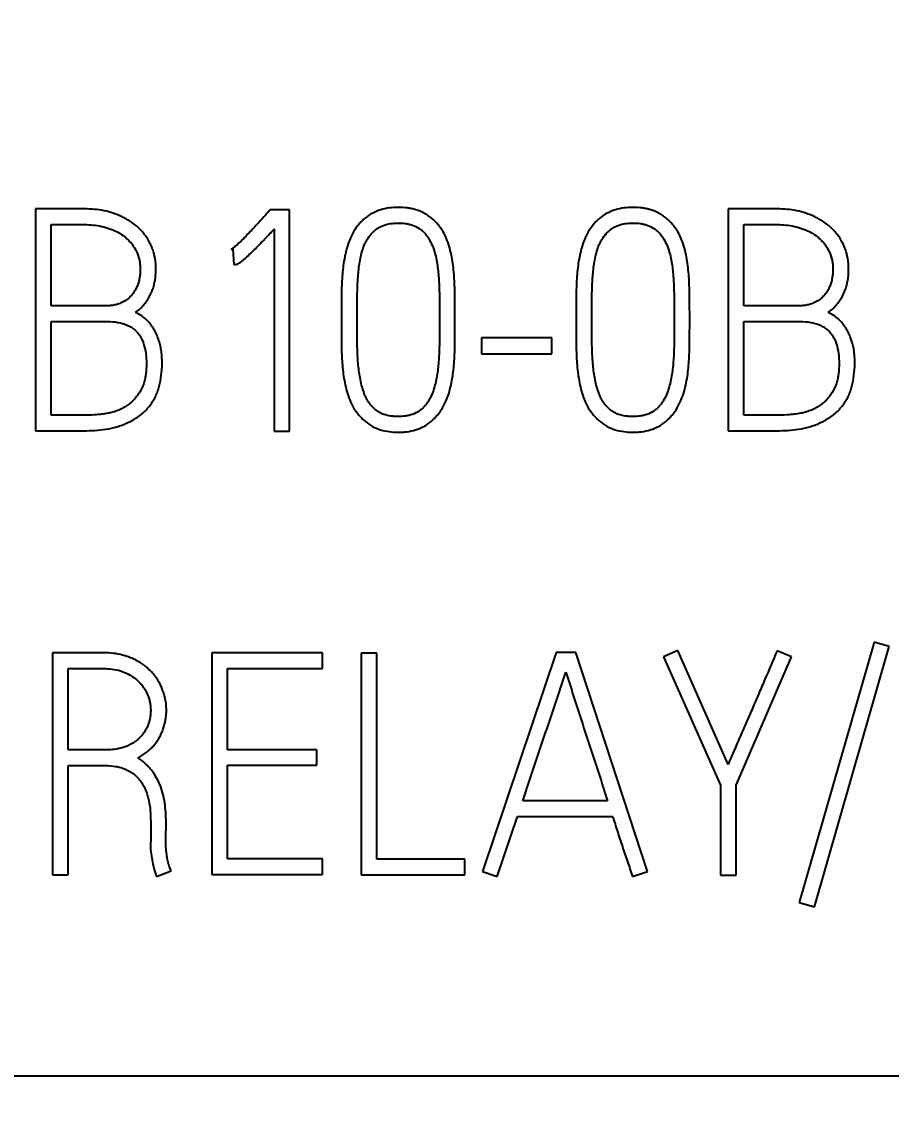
# Model space of a CAD drawing. Extents: x 0 to 420, y 0 to 297.
# Drawn here: x 151.95 to 158.22, y 165.51 to 173.28 of the extents above; entities that cross this region are included whole.
import ezdxf

# ---------------------------------------------------------------- set-up
doc = ezdxf.new("R2010")
doc.units = 0
doc.header["$LTSCALE"] = 23.1
for name, color, linetype in [('10000_FRONT', 7, 'CONTINUOUS'), ('10100_DIM_FRONT', 7, 'CONTINUOUS'), ('10500_FRONT_LABELING', 7, 'CONTINUOUS')]:
    doc.layers.add(name, color=color, linetype=linetype)
doc.styles.get("Standard").update_dxf_attribs({"font": 'txt', "width": 0.8})
doc.dimstyles.new('DIMSTYLE_1', dxfattribs={"dimtxt": 3.5, "dimasz": 3.5, "dimexe": 0.18, "dimexo": 0.0625, "dimgap": 0.09, "dimtad": 1, "dimtxsty": 'STANDARD', "dimcen": 0.09, "dimazin": 3, "dimtp": 0.05, "dimtm": 0.05, "dimtfac": 1, "dimtofl": 0, "dimtmove": 0, "dimatfit": 3, "dimtolj": 1})

# ---------------------------------------------------------------- blocks, each defined once
blk = doc.blocks.new('*D1')
at = {"layer": '10100_DIM_FRONT', "linetype": 'CONTINUOUS'}
for p, q in [((161.977533, 187.833527), (161.977533, 124.539487)), ((82.477533, 147.384527), (82.477533, 124.539487)), ((82.477533, 126.539487), (122.227533, 126.539487)), ((161.977533, 126.539487), (122.227533, 126.539487))]:
    blk.add_line(p, q, dxfattribs=at)
for points in [[(85.977533, 127.039487), (82.477533, 126.539487), (85.977533, 126.039487)], [(158.477533, 126.039487), (161.977533, 126.539487), (158.477533, 127.039487)]]:
    blk.add_solid(points, dxfattribs=at)
at = {"layer": '10100_DIM_FRONT', "linetype": 'CONTINUOUS', "width": 0.714286}
blk.add_text('79,5', height=3.5, dxfattribs=at).set_placement((118.396875, 127.414487))

msp = doc.modelspace()

# ---------------------------------------------------------------- linework, layer by layer
at = {"layer": '10000_FRONT', "color": 7, "linetype": 'CONTINUOUS'}
msp.add_line((90.4775, 165.6871), (161.9775, 165.6871), dxfattribs=at)
at = {"layer": '10500_FRONT_LABELING', "color": 7, "linetype": 'CONTINUOUS'}
for p, q in [((152.0537, 171.9323), (152.0537, 170.3345)), ((152.4087, 171.9323), (152.0537, 171.9323)), ((153.7447, 171.9256), (153.7291, 171.9079)), ((153.8845, 171.9256), (153.7447, 171.9256)), ((153.8845, 170.3323), (153.8845, 171.9256)), ((157.0445, 171.9323), (157.0445, 170.3345)), ((157.3996, 171.9323), (157.0445, 171.9323)), ((152.1669, 171.2333), (152.1669, 171.8191)), ((152.1669, 171.8191), (152.4087, 171.8191)), ((153.7735, 171.7881), (153.7735, 170.3323)), ((157.1577, 171.2333), (157.1577, 171.8191)), ((157.1577, 171.8191), (157.3996, 171.8191)), ((153.4628, 171.6394), (153.4761, 171.6438)), ((153.4761, 171.6438), (153.4828, 171.5306)), ((152.5552, 171.2333), (152.1669, 171.2333)), ((157.546, 171.2333), (157.1577, 171.2333)), ((154.2573, 171.1445), (154.2573, 171.1201)), ((154.3705, 171.1201), (154.3705, 171.1445)), ((154.9652, 171.1445), (154.9652, 171.1201)), ((155.0761, 171.1201), (155.0761, 171.1445)), ((155.9483, 171.1445), (155.9483, 171.1201)), ((156.0614, 171.1201), (156.0614, 171.1445)), ((156.6562, 171.1445), (156.6562, 171.1201)), ((156.7671, 171.1201), (156.7671, 171.1445)), ((152.1669, 170.4455), (152.1669, 171.1223)), ((152.1669, 171.1223), (152.5552, 171.1223)), ((157.1577, 170.4455), (157.1577, 171.1223)), ((157.1577, 171.1223), (157.546, 171.1223)), ((155.267, 171.0025), (155.267, 170.8893)), ((155.773, 171.0025), (155.267, 171.0025)), ((155.773, 170.8893), (155.773, 171.0025)), ((155.267, 170.8893), (155.773, 170.8893)), ((152.4021, 170.4455), (152.1669, 170.4455)), ((157.3929, 170.4455), (157.1577, 170.4455)), ((152.0537, 170.3345), (152.4021, 170.3345)), ((153.7735, 170.3323), (153.8845, 170.3323)), ((157.0445, 170.3345), (157.3929, 170.3345)), ((158.0964, 168.8122), (157.5571, 166.937)), ((158.2051, 168.7811), (158.0964, 168.8122)), ((152.1757, 168.7345), (152.1757, 167.1345)), ((152.5441, 168.7345), (152.1757, 168.7345)), ((153.3252, 168.7345), (153.3252, 167.139)), ((154.1219, 168.7345), (153.3252, 168.7345)), ((154.1219, 168.6214), (154.1219, 168.7345)), ((154.3993, 168.7323), (154.3993, 167.1345)), ((154.5125, 168.7323), (154.3993, 168.7323)), ((154.5125, 167.2477), (154.5125, 168.7323)), ((155.804, 168.7367), (155.2736, 167.1589)), ((155.946, 168.7367), (155.804, 168.7367)), ((156.4631, 167.1589), (155.946, 168.7367)), ((156.6806, 168.7523), (156.5785, 168.7057)), ((157.0445, 167.9312), (156.6806, 168.7523)), ((157.5017, 168.7057), (157.3974, 168.7501)), ((157.6659, 166.906), (158.2051, 168.7811)), ((156.5785, 168.7057), (156.989, 167.7803)), ((157.1022, 167.7803), (157.5017, 168.7057)), ((152.2889, 168.0355), (152.2889, 168.6214)), ((152.2889, 168.6214), (152.5441, 168.6214)), ((153.4362, 168.0355), (153.4362, 168.6214)), ((153.4362, 168.6214), (154.1219, 168.6214)), ((152.5619, 168.0355), (152.2889, 168.0355)), ((154.0798, 168.0355), (153.4362, 168.0355)), ((154.0798, 167.9245), (154.0798, 168.0355)), ((152.2889, 167.1345), (152.2889, 167.9223)), ((152.2889, 167.9223), (152.5574, 167.9223)), ((153.4362, 167.2499), (153.4362, 167.9245)), ((153.4362, 167.9245), (154.0798, 167.9245)), ((156.989, 167.7803), (156.989, 167.1323)), ((157.1022, 167.1323), (157.1022, 167.7803)), ((156.1746, 167.6693), (155.5644, 167.6693)), ((155.3802, 167.1234), (155.5266, 167.5562)), ((155.5266, 167.5562), (156.2123, 167.5562)), ((152.8836, 167.5229), (152.8836, 167.3831)), ((152.9946, 167.4563), (152.9946, 167.5007)), ((152.8836, 167.3831), (152.8814, 167.3631)), ((154.1219, 167.2499), (153.4362, 167.2499)), ((154.1219, 167.139), (154.1219, 167.2499)), ((155.1472, 167.2477), (154.5125, 167.2477)), ((155.1472, 167.1345), (155.1472, 167.2477)), ((152.9258, 167.1234), (153.0301, 167.1634)), ((152.1757, 167.1345), (152.2889, 167.1345)), ((153.3252, 167.139), (154.1219, 167.139)), ((154.3993, 167.1345), (155.1472, 167.1345)), ((155.2736, 167.1589), (155.3802, 167.1234)), ((156.3544, 167.1234), (156.4631, 167.1589)), ((156.989, 167.1323), (157.1022, 167.1323)), ((157.5571, 166.937), (157.6659, 166.906))]:
    msp.add_line(p, q, dxfattribs=at)
for points, knots in [([(152.7749, 171.1867), (152.7938, 171.2005), (152.8108, 171.2161), (152.834, 171.2418), (152.8413, 171.2507), (152.8552, 171.2694), (152.8617, 171.2792), (152.8796, 171.309), (152.8895, 171.3298), (152.9014, 171.3624), (152.9048, 171.3736), (152.9106, 171.3962), (152.913, 171.4075), (152.9188, 171.4416), (152.9208, 171.4646), (152.9215, 171.4992), (152.9213, 171.5107), (152.9202, 171.534), (152.9192, 171.5456), (152.9148, 171.5799), (152.9101, 171.6023), (152.8999, 171.6352), (152.896, 171.646), (152.8873, 171.6674), (152.8824, 171.678), (152.8664, 171.709), (152.854, 171.7284), (152.8331, 171.7559), (152.8257, 171.7648), (152.8101, 171.7819), (152.8019, 171.7902), (152.7762, 171.8139), (152.758, 171.828), (152.7291, 171.8472), (152.7192, 171.8532), (152.699, 171.8646), (152.6886, 171.87), (152.6572, 171.885), (152.6358, 171.8936), (152.5922, 171.9082), (152.57, 171.9142), (152.5247, 171.9235), (152.5015, 171.9269), (152.4553, 171.9313), (152.432, 171.9323), (152.4087, 171.9323)], [0, 0, 0, 0, 0.0625, 0.0625, 0.09375, 0.09375, 0.125, 0.125, 0.1875, 0.1875, 0.21875, 0.21875, 0.25, 0.25, 0.3125, 0.3125, 0.34375, 0.34375, 0.375, 0.375, 0.4375, 0.4375, 0.46875, 0.46875, 0.5, 0.5, 0.5625, 0.5625, 0.59375, 0.59375, 0.625, 0.625, 0.6875, 0.6875, 0.71875, 0.71875, 0.75, 0.75, 0.8125, 0.8125, 0.875, 0.875, 0.9375, 0.9375, 1, 1, 1, 1]), ([(153.7291, 171.9079), (153.7187, 171.896), (153.708, 171.8845), (153.6867, 171.8612), (153.6761, 171.8495), (153.644, 171.8147), (153.6225, 171.7916), (153.579, 171.7458), (153.5572, 171.723), (153.5232, 171.6901), (153.5117, 171.6794), (153.4939, 171.6638), (153.488, 171.6586), (153.4758, 171.6486), (153.4696, 171.6437), (153.4628, 171.6394)], [0, 0, 0, 0, 0.125, 0.125, 0.25, 0.25, 0.5, 0.5, 0.75, 0.75, 0.875, 0.875, 0.9375, 0.9375, 1, 1, 1, 1]), ([(155.0761, 171.1445), (155.0761, 171.1868), (155.0759, 171.2291), (155.0749, 171.3136), (155.0745, 171.3559), (155.0711, 171.4402), (155.0679, 171.4823), (155.0601, 171.5451), (155.0569, 171.5661), (155.049, 171.6078), (155.0442, 171.6285), (155.0325, 171.6699), (155.0258, 171.6904), (155.01, 171.7301), (155.0008, 171.7495), (154.9844, 171.7774), (154.9785, 171.7865), (154.9662, 171.804), (154.9596, 171.8124), (154.9391, 171.837), (154.9241, 171.8521), (154.8992, 171.8727), (154.8905, 171.8792), (154.8726, 171.8912), (154.8634, 171.8967), (154.8352, 171.9117), (154.8154, 171.9197), (154.7844, 171.9291), (154.7739, 171.9318), (154.7528, 171.9362), (154.7423, 171.938), (154.7105, 171.9422), (154.6892, 171.9434), (154.6462, 171.9434), (154.6246, 171.9421), (154.5821, 171.9365), (154.5612, 171.9321), (154.5305, 171.9228), (154.5203, 171.9192), (154.5003, 171.911), (154.4711, 171.8974), (154.4445, 171.8794), (154.4196, 171.8588), (154.4116, 171.8514), (154.3965, 171.8362), (154.3893, 171.8283), (154.3755, 171.8119), (154.369, 171.8034), (154.3567, 171.7858), (154.3508, 171.7767), (154.3345, 171.7488), (154.3254, 171.7295), (154.3097, 171.69), (154.303, 171.6698), (154.2941, 171.639), (154.2914, 171.6286), (154.2863, 171.6078), (154.284, 171.5974), (154.2778, 171.5661), (154.2744, 171.5452), (154.2659, 171.4823), (154.2624, 171.4403), (154.2589, 171.3559), (154.2585, 171.3136), (154.2575, 171.2291), (154.2573, 171.1868), (154.2573, 171.1445)], [0, 0, 0, 0, 0.0625, 0.0625, 0.125, 0.125, 0.1875, 0.1875, 0.21875, 0.21875, 0.25, 0.25, 0.28125, 0.28125, 0.3125, 0.3125, 0.328125, 0.328125, 0.34375, 0.34375, 0.375, 0.375, 0.390625, 0.390625, 0.40625, 0.40625, 0.4375, 0.4375, 0.453125, 0.453125, 0.46875, 0.46875, 0.5, 0.5, 0.53125, 0.53125, 0.5625, 0.5625, 0.578125, 0.578125, 0.59375, 0.625, 0.625, 0.640625, 0.640625, 0.65625, 0.65625, 0.671875, 0.671875, 0.6875, 0.6875, 0.71875, 0.71875, 0.75, 0.75, 0.765625, 0.765625, 0.78125, 0.78125, 0.8125, 0.8125, 0.875, 0.875, 0.9375, 0.9375, 1, 1, 1, 1]), ([(156.7671, 171.1445), (156.7671, 171.1868), (156.7669, 171.2291), (156.7659, 171.3136), (156.7655, 171.3559), (156.7621, 171.4402), (156.7589, 171.4823), (156.751, 171.5451), (156.7479, 171.5661), (156.74, 171.6078), (156.7352, 171.6285), (156.7235, 171.6699), (156.7168, 171.6904), (156.701, 171.7301), (156.6918, 171.7495), (156.6754, 171.7774), (156.6695, 171.7865), (156.6571, 171.804), (156.6506, 171.8124), (156.6301, 171.837), (156.6151, 171.8521), (156.5902, 171.8727), (156.5814, 171.8792), (156.5636, 171.8912), (156.5544, 171.8967), (156.5262, 171.9117), (156.5064, 171.9197), (156.4754, 171.9291), (156.4649, 171.9318), (156.4438, 171.9362), (156.4333, 171.938), (156.4015, 171.9422), (156.3802, 171.9434), (156.3372, 171.9434), (156.3156, 171.9421), (156.2731, 171.9365), (156.2522, 171.9321), (156.2215, 171.9228), (156.2113, 171.9192), (156.1913, 171.911), (156.1621, 171.8974), (156.1355, 171.8794), (156.1106, 171.8588), (156.1026, 171.8514), (156.0874, 171.8362), (156.0802, 171.8283), (156.0665, 171.8119), (156.06, 171.8034), (156.0476, 171.7858), (156.0418, 171.7767), (156.0255, 171.7488), (156.0164, 171.7295), (156.0007, 171.69), (155.994, 171.6698), (155.9851, 171.639), (155.9824, 171.6286), (155.9773, 171.6078), (155.975, 171.5974), (155.9687, 171.5661), (155.9654, 171.5452), (155.9569, 171.4823), (155.9534, 171.4403), (155.9499, 171.3559), (155.9495, 171.3136), (155.9485, 171.2291), (155.9483, 171.1868), (155.9483, 171.1445)], [0, 0, 0, 0, 0.0625, 0.0625, 0.125, 0.125, 0.1875, 0.1875, 0.21875, 0.21875, 0.25, 0.25, 0.28125, 0.28125, 0.3125, 0.3125, 0.328125, 0.328125, 0.34375, 0.34375, 0.375, 0.375, 0.390625, 0.390625, 0.40625, 0.40625, 0.4375, 0.4375, 0.453125, 0.453125, 0.46875, 0.46875, 0.5, 0.5, 0.53125, 0.53125, 0.5625, 0.5625, 0.578125, 0.578125, 0.59375, 0.625, 0.625, 0.640625, 0.640625, 0.65625, 0.65625, 0.671875, 0.671875, 0.6875, 0.6875, 0.71875, 0.71875, 0.75, 0.75, 0.765625, 0.765625, 0.78125, 0.78125, 0.8125, 0.8125, 0.875, 0.875, 0.9375, 0.9375, 1, 1, 1, 1]), ([(157.7657, 171.1867), (157.7846, 171.2005), (157.8017, 171.2161), (157.8249, 171.2418), (157.8322, 171.2507), (157.846, 171.2694), (157.8525, 171.2792), (157.8704, 171.309), (157.8804, 171.3298), (157.8922, 171.3624), (157.8956, 171.3736), (157.9015, 171.3962), (157.9039, 171.4075), (157.9096, 171.4416), (157.9116, 171.4646), (157.9123, 171.4992), (157.9122, 171.5107), (157.9111, 171.534), (157.9101, 171.5456), (157.9057, 171.5799), (157.9009, 171.6023), (157.8907, 171.6352), (157.8869, 171.646), (157.8781, 171.6674), (157.8732, 171.678), (157.8572, 171.709), (157.8449, 171.7284), (157.824, 171.7559), (157.8166, 171.7648), (157.801, 171.7819), (157.7927, 171.7902), (157.7671, 171.8139), (157.7488, 171.828), (157.72, 171.8472), (157.7101, 171.8532), (157.6898, 171.8646), (157.6795, 171.87), (157.6481, 171.885), (157.6267, 171.8936), (157.583, 171.9082), (157.5608, 171.9142), (157.5155, 171.9235), (157.4924, 171.9269), (157.4461, 171.9313), (157.4229, 171.9323), (157.3996, 171.9323)], [0, 0, 0, 0, 0.0625, 0.0625, 0.09375, 0.09375, 0.125, 0.125, 0.1875, 0.1875, 0.21875, 0.21875, 0.25, 0.25, 0.3125, 0.3125, 0.34375, 0.34375, 0.375, 0.375, 0.4375, 0.4375, 0.46875, 0.46875, 0.5, 0.5, 0.5625, 0.5625, 0.59375, 0.59375, 0.625, 0.625, 0.6875, 0.6875, 0.71875, 0.71875, 0.75, 0.75, 0.8125, 0.8125, 0.875, 0.875, 0.9375, 0.9375, 1, 1, 1, 1]), ([(154.3705, 171.1445), (154.3705, 171.1795), (154.3706, 171.2145), (154.3714, 171.2845), (154.3719, 171.3195), (154.3735, 171.3719), (154.3742, 171.3894), (154.3761, 171.4244), (154.3773, 171.4418), (154.3803, 171.4767), (154.382, 171.4941), (154.3863, 171.529), (154.3888, 171.5463), (154.3952, 171.5806), (154.3991, 171.5976), (154.4082, 171.6311), (154.4135, 171.6477), (154.4231, 171.672), (154.4266, 171.68), (154.4344, 171.6959), (154.4386, 171.7037), (154.4524, 171.7265), (154.4628, 171.7408), (154.4804, 171.7606), (154.4867, 171.767), (154.4999, 171.7789), (154.5068, 171.7844), (154.5211, 171.7944), (154.5286, 171.799), (154.5443, 171.8071), (154.5525, 171.8106), (154.5776, 171.8197), (154.5948, 171.8237), (154.6298, 171.829), (154.6477, 171.8301), (154.683, 171.8303), (154.7006, 171.8294), (154.7268, 171.8258), (154.7355, 171.8242), (154.7527, 171.8203), (154.7614, 171.8178), (154.7867, 171.8091), (154.8027, 171.8016), (154.8252, 171.787), (154.8324, 171.7816), (154.8459, 171.77), (154.8521, 171.7637), (154.8639, 171.7505), (154.8693, 171.7435), (154.8798, 171.729), (154.8847, 171.7215), (154.8986, 171.6989), (154.9065, 171.6831), (154.9167, 171.6587), (154.9199, 171.6504), (154.9257, 171.6336), (154.9284, 171.6251), (154.9358, 171.5995), (154.9399, 171.5824), (154.9465, 171.5479), (154.9491, 171.5306), (154.9535, 171.4958), (154.9552, 171.4784), (154.9582, 171.4434), (154.9595, 171.4259), (154.9614, 171.3909), (154.9621, 171.3733), (154.9637, 171.3206), (154.9642, 171.2853), (154.965, 171.2149), (154.9652, 171.1797), (154.9652, 171.1445)], [0, 0, 0, 0, 0.0625, 0.0625, 0.125, 0.125, 0.15625, 0.15625, 0.1875, 0.1875, 0.21875, 0.21875, 0.25, 0.25, 0.28125, 0.28125, 0.3125, 0.3125, 0.328125, 0.328125, 0.34375, 0.34375, 0.375, 0.375, 0.390625, 0.390625, 0.40625, 0.40625, 0.421875, 0.421875, 0.4375, 0.4375, 0.46875, 0.46875, 0.5, 0.5, 0.53125, 0.53125, 0.546875, 0.546875, 0.5625, 0.5625, 0.59375, 0.59375, 0.609375, 0.609375, 0.625, 0.625, 0.640625, 0.640625, 0.65625, 0.65625, 0.6875, 0.6875, 0.703125, 0.703125, 0.71875, 0.71875, 0.75, 0.75, 0.78125, 0.78125, 0.8125, 0.8125, 0.84375, 0.84375, 0.875, 0.875, 0.9375, 0.9375, 1, 1, 1, 1]), ([(156.0614, 171.1445), (156.0614, 171.1795), (156.0616, 171.2145), (156.0624, 171.2845), (156.0629, 171.3195), (156.0645, 171.3719), (156.0652, 171.3894), (156.0671, 171.4244), (156.0683, 171.4418), (156.0713, 171.4767), (156.073, 171.4941), (156.0773, 171.529), (156.0798, 171.5463), (156.0862, 171.5806), (156.0901, 171.5976), (156.0992, 171.6311), (156.1045, 171.6477), (156.1141, 171.672), (156.1176, 171.68), (156.1253, 171.6959), (156.1296, 171.7037), (156.1434, 171.7265), (156.1538, 171.7408), (156.1714, 171.7606), (156.1777, 171.767), (156.1909, 171.7789), (156.1977, 171.7844), (156.2121, 171.7944), (156.2196, 171.799), (156.2352, 171.8071), (156.2435, 171.8106), (156.2686, 171.8197), (156.2858, 171.8237), (156.3208, 171.829), (156.3386, 171.8301), (156.374, 171.8303), (156.3916, 171.8294), (156.4178, 171.8258), (156.4264, 171.8242), (156.4437, 171.8203), (156.4523, 171.8178), (156.4777, 171.8091), (156.4937, 171.8016), (156.5162, 171.787), (156.5234, 171.7816), (156.5369, 171.77), (156.5431, 171.7637), (156.5549, 171.7505), (156.5603, 171.7435), (156.5708, 171.729), (156.5757, 171.7215), (156.5896, 171.6989), (156.5975, 171.6831), (156.6077, 171.6587), (156.6109, 171.6504), (156.6167, 171.6336), (156.6194, 171.6251), (156.6268, 171.5995), (156.6308, 171.5824), (156.6375, 171.5479), (156.6401, 171.5306), (156.6444, 171.4958), (156.6462, 171.4784), (156.6492, 171.4434), (156.6504, 171.4259), (156.6524, 171.3909), (156.6531, 171.3733), (156.6547, 171.3206), (156.6552, 171.2853), (156.656, 171.2149), (156.6562, 171.1797), (156.6562, 171.1445)], [0, 0, 0, 0, 0.0625, 0.0625, 0.125, 0.125, 0.15625, 0.15625, 0.1875, 0.1875, 0.21875, 0.21875, 0.25, 0.25, 0.28125, 0.28125, 0.3125, 0.3125, 0.328125, 0.328125, 0.34375, 0.34375, 0.375, 0.375, 0.390625, 0.390625, 0.40625, 0.40625, 0.421875, 0.421875, 0.4375, 0.4375, 0.46875, 0.46875, 0.5, 0.5, 0.53125, 0.53125, 0.546875, 0.546875, 0.5625, 0.5625, 0.59375, 0.59375, 0.609375, 0.609375, 0.625, 0.625, 0.640625, 0.640625, 0.65625, 0.65625, 0.6875, 0.6875, 0.703125, 0.703125, 0.71875, 0.71875, 0.75, 0.75, 0.78125, 0.78125, 0.8125, 0.8125, 0.84375, 0.84375, 0.875, 0.875, 0.9375, 0.9375, 1, 1, 1, 1]), ([(152.4087, 171.8191), (152.4501, 171.8191), (152.4908, 171.8154), (152.5504, 171.8022), (152.5701, 171.7965), (152.5993, 171.7859), (152.6089, 171.782), (152.6277, 171.7735), (152.637, 171.769), (152.664, 171.7543), (152.6813, 171.7431), (152.7057, 171.7237), (152.7135, 171.7168), (152.7283, 171.7025), (152.7353, 171.695), (152.7484, 171.6792), (152.7546, 171.671), (152.7661, 171.6538), (152.7714, 171.6448), (152.7857, 171.6174), (152.7931, 171.5983), (152.801, 171.5683), (152.8031, 171.5581), (152.8062, 171.5377), (152.8072, 171.5274), (152.8082, 171.5069), (152.8083, 171.4967), (152.8078, 171.4762), (152.8071, 171.4659), (152.8048, 171.4454), (152.8032, 171.4351), (152.7991, 171.4149), (152.794, 171.395), (152.7866, 171.3757), (152.778, 171.3569), (152.7731, 171.3477), (152.762, 171.3303), (152.756, 171.322), (152.7427, 171.3062), (152.7354, 171.2987), (152.7122, 171.2781), (152.6951, 171.2667), (152.6668, 171.2534), (152.6571, 171.2496), (152.6374, 171.2433), (152.6274, 171.2408), (152.6071, 171.2369), (152.5967, 171.2355), (152.576, 171.2337), (152.5656, 171.2333), (152.5552, 171.2333)], [0, 0, 0, 0, 0.125, 0.125, 0.1875, 0.1875, 0.21875, 0.21875, 0.25, 0.25, 0.3125, 0.3125, 0.34375, 0.34375, 0.375, 0.375, 0.40625, 0.40625, 0.4375, 0.4375, 0.5, 0.5, 0.53125, 0.53125, 0.5625, 0.5625, 0.59375, 0.59375, 0.625, 0.625, 0.65625, 0.65625, 0.6875, 0.71875, 0.71875, 0.75, 0.75, 0.78125, 0.78125, 0.8125, 0.8125, 0.875, 0.875, 0.90625, 0.90625, 0.9375, 0.9375, 0.96875, 0.96875, 1, 1, 1, 1]), ([(153.4828, 171.5306), (153.487, 171.5307), (153.4911, 171.5313), (153.4991, 171.533), (153.5031, 171.534), (153.5109, 171.5368), (153.5146, 171.5387), (153.5217, 171.5427), (153.5251, 171.545), (153.5352, 171.552), (153.5417, 171.5571), (153.5545, 171.5674), (153.5607, 171.5727), (153.5791, 171.5889), (153.5911, 171.6001), (153.6147, 171.6227), (153.6264, 171.6342), (153.661, 171.669), (153.6837, 171.6926), (153.7288, 171.7401), (153.7512, 171.7641), (153.7735, 171.7881)], [0, 0, 0, 0, 0.03125, 0.03125, 0.0625, 0.0625, 0.09375, 0.09375, 0.125, 0.125, 0.1875, 0.1875, 0.25, 0.25, 0.375, 0.375, 0.5, 0.5, 0.75, 0.75, 1, 1, 1, 1]), ([(157.3996, 171.8191), (157.4409, 171.8191), (157.4816, 171.8154), (157.5413, 171.8022), (157.561, 171.7965), (157.5901, 171.7859), (157.5997, 171.782), (157.6186, 171.7735), (157.6278, 171.769), (157.6549, 171.7543), (157.6721, 171.7431), (157.6965, 171.7237), (157.7043, 171.7168), (157.7191, 171.7025), (157.7261, 171.695), (157.7393, 171.6792), (157.7455, 171.671), (157.757, 171.6538), (157.7623, 171.6448), (157.7765, 171.6174), (157.7839, 171.5983), (157.7918, 171.5683), (157.794, 171.5581), (157.797, 171.5377), (157.798, 171.5274), (157.7991, 171.5069), (157.7992, 171.4967), (157.7986, 171.4762), (157.7979, 171.4659), (157.7957, 171.4454), (157.7941, 171.4351), (157.7899, 171.4149), (157.7848, 171.395), (157.7775, 171.3757), (157.7689, 171.3569), (157.7639, 171.3477), (157.7529, 171.3303), (157.7468, 171.322), (157.7335, 171.3062), (157.7262, 171.2987), (157.703, 171.2781), (157.6859, 171.2667), (157.6576, 171.2534), (157.648, 171.2496), (157.6283, 171.2433), (157.6183, 171.2408), (157.5979, 171.2369), (157.5876, 171.2355), (157.5668, 171.2337), (157.5565, 171.2333), (157.546, 171.2333)], [0, 0, 0, 0, 0.125, 0.125, 0.1875, 0.1875, 0.21875, 0.21875, 0.25, 0.25, 0.3125, 0.3125, 0.34375, 0.34375, 0.375, 0.375, 0.40625, 0.40625, 0.4375, 0.4375, 0.5, 0.5, 0.53125, 0.53125, 0.5625, 0.5625, 0.59375, 0.59375, 0.625, 0.625, 0.65625, 0.65625, 0.6875, 0.71875, 0.71875, 0.75, 0.75, 0.78125, 0.78125, 0.8125, 0.8125, 0.875, 0.875, 0.90625, 0.90625, 0.9375, 0.9375, 0.96875, 0.96875, 1, 1, 1, 1]), ([(152.4021, 170.3345), (152.4289, 170.3345), (152.4556, 170.3353), (152.5087, 170.3388), (152.5351, 170.3415), (152.5875, 170.3497), (152.6135, 170.3552), (152.652, 170.3663), (152.6648, 170.3705), (152.6902, 170.3799), (152.7027, 170.3851), (152.7272, 170.3964), (152.7392, 170.4024), (152.7627, 170.4155), (152.7742, 170.4224), (152.7966, 170.4373), (152.8076, 170.4453), (152.8286, 170.4625), (152.8385, 170.4716), (152.8666, 170.5002), (152.8832, 170.5211), (152.9049, 170.5552), (152.9116, 170.5671), (152.9235, 170.5913), (152.9287, 170.6036), (152.9377, 170.6289), (152.9415, 170.6417), (152.9483, 170.6677), (152.9511, 170.681), (152.9586, 170.7207), (152.9623, 170.7472), (152.9651, 170.7871), (152.9656, 170.8004), (152.9659, 170.8271), (152.9657, 170.8404), (152.9645, 170.8672), (152.9635, 170.8805), (152.9605, 170.9073), (152.9586, 170.9208), (152.951, 170.9605), (152.9437, 170.9863), (152.9288, 171.0238), (152.9231, 171.0362), (152.9105, 171.0601), (152.8968, 171.0831), (152.8805, 171.1043), (152.8629, 171.1244), (152.8533, 171.134), (152.8225, 171.1609), (152.7998, 171.1755), (152.7749, 171.1867)], [0, 0, 0, 0, 0.0625, 0.0625, 0.125, 0.125, 0.1875, 0.1875, 0.21875, 0.21875, 0.25, 0.25, 0.28125, 0.28125, 0.3125, 0.3125, 0.34375, 0.34375, 0.375, 0.375, 0.4375, 0.4375, 0.46875, 0.46875, 0.5, 0.5, 0.53125, 0.53125, 0.5625, 0.5625, 0.625, 0.625, 0.65625, 0.65625, 0.6875, 0.6875, 0.71875, 0.71875, 0.75, 0.75, 0.8125, 0.8125, 0.84375, 0.84375, 0.875, 0.90625, 0.90625, 0.9375, 0.9375, 1, 1, 1, 1]), ([(157.3929, 170.3345), (157.4198, 170.3345), (157.4465, 170.3353), (157.4996, 170.3388), (157.526, 170.3415), (157.5784, 170.3497), (157.6043, 170.3552), (157.6429, 170.3663), (157.6556, 170.3705), (157.681, 170.3799), (157.6935, 170.3851), (157.718, 170.3964), (157.73, 170.4024), (157.7535, 170.4155), (157.765, 170.4224), (157.7875, 170.4373), (157.7985, 170.4453), (157.8194, 170.4625), (157.8293, 170.4716), (157.8575, 170.5002), (157.874, 170.5211), (157.8957, 170.5552), (157.9024, 170.5671), (157.9143, 170.5913), (157.9195, 170.6036), (157.9285, 170.6289), (157.9324, 170.6417), (157.9391, 170.6677), (157.942, 170.681), (157.9494, 170.7207), (157.9531, 170.7472), (157.9559, 170.7871), (157.9564, 170.8004), (157.9567, 170.8271), (157.9565, 170.8404), (157.9553, 170.8672), (157.9544, 170.8805), (157.9514, 170.9073), (157.9494, 170.9208), (157.9418, 170.9605), (157.9345, 170.9863), (157.9196, 171.0238), (157.9139, 171.0362), (157.9014, 171.0601), (157.8876, 171.0831), (157.8714, 171.1043), (157.8537, 171.1244), (157.8442, 171.134), (157.8133, 171.1609), (157.7907, 171.1755), (157.7657, 171.1867)], [0, 0, 0, 0, 0.0625, 0.0625, 0.125, 0.125, 0.1875, 0.1875, 0.21875, 0.21875, 0.25, 0.25, 0.28125, 0.28125, 0.3125, 0.3125, 0.34375, 0.34375, 0.375, 0.375, 0.4375, 0.4375, 0.46875, 0.46875, 0.5, 0.5, 0.53125, 0.53125, 0.5625, 0.5625, 0.625, 0.625, 0.65625, 0.65625, 0.6875, 0.6875, 0.71875, 0.71875, 0.75, 0.75, 0.8125, 0.8125, 0.84375, 0.84375, 0.875, 0.90625, 0.90625, 0.9375, 0.9375, 1, 1, 1, 1]), ([(152.5552, 171.1223), (152.5796, 171.1223), (152.6038, 171.121), (152.6396, 171.1161), (152.6515, 171.114), (152.6752, 171.1085), (152.687, 171.1051), (152.7099, 171.0968), (152.721, 171.092), (152.7371, 171.0833), (152.7423, 171.0802), (152.7526, 171.0736), (152.7576, 171.07), (152.7719, 171.0588), (152.7807, 171.0505), (152.7926, 171.0368), (152.7963, 171.032), (152.8035, 171.0221), (152.8068, 171.017), (152.8224, 170.9908), (152.8313, 170.9683), (152.8442, 170.9212), (152.848, 170.8973), (152.8524, 170.8493), (152.853, 170.8251), (152.8517, 170.7765), (152.8498, 170.7524), (152.844, 170.7168), (152.8417, 170.7049), (152.8371, 170.6874), (152.8355, 170.6815), (152.8318, 170.6699), (152.8297, 170.6641), (152.8188, 170.6357), (152.8074, 170.6145), (152.7865, 170.5847), (152.779, 170.5751), (152.7629, 170.5568), (152.7545, 170.5481), (152.7365, 170.5321), (152.727, 170.5246), (152.707, 170.5109), (152.6965, 170.5045), (152.675, 170.4931), (152.6641, 170.488), (152.6418, 170.4787), (152.6304, 170.4746), (152.6073, 170.4674), (152.5955, 170.4644), (152.5716, 170.4593), (152.5596, 170.4573), (152.5355, 170.4539), (152.5234, 170.4525), (152.4992, 170.4501), (152.4871, 170.449), (152.4508, 170.4464), (152.4265, 170.4455), (152.4021, 170.4455)], [0, 0, 0, 0, 0.0625, 0.0625, 0.09375, 0.09375, 0.125, 0.125, 0.15625, 0.15625, 0.171875, 0.171875, 0.1875, 0.1875, 0.21875, 0.21875, 0.234375, 0.234375, 0.25, 0.25, 0.3125, 0.3125, 0.375, 0.375, 0.4375, 0.4375, 0.5, 0.5, 0.53125, 0.53125, 0.546875, 0.546875, 0.5625, 0.5625, 0.625, 0.625, 0.65625, 0.65625, 0.6875, 0.6875, 0.71875, 0.71875, 0.75, 0.75, 0.78125, 0.78125, 0.8125, 0.8125, 0.84375, 0.84375, 0.875, 0.875, 0.90625, 0.90625, 0.9375, 0.9375, 1, 1, 1, 1]), ([(154.2573, 171.1201), (154.2573, 171.078), (154.2575, 171.0359), (154.2585, 170.9517), (154.2589, 170.9096), (154.2625, 170.8257), (154.266, 170.7838), (154.2744, 170.7213), (154.2778, 170.7005), (154.2861, 170.6591), (154.2911, 170.6384), (154.3029, 170.5972), (154.3096, 170.5769), (154.3254, 170.5374), (154.3345, 170.5181), (154.351, 170.4904), (154.3569, 170.4814), (154.3695, 170.464), (154.3761, 170.4557), (154.39, 170.4396), (154.3972, 170.4319), (154.4123, 170.4169), (154.4202, 170.4097), (154.4365, 170.3958), (154.445, 170.3892), (154.4625, 170.3769), (154.4716, 170.3712), (154.4995, 170.3558), (154.5192, 170.3477), (154.5604, 170.335), (154.5812, 170.3306), (154.6233, 170.3248), (154.6446, 170.3235), (154.6767, 170.3234), (154.6874, 170.3237), (154.7088, 170.325), (154.7193, 170.326), (154.7509, 170.3301), (154.7716, 170.3344), (154.8021, 170.3437), (154.8122, 170.3472), (154.8321, 170.3555), (154.8418, 170.3601), (154.8699, 170.3753), (154.8874, 170.3875), (154.9119, 170.4082), (154.9198, 170.4156), (154.9349, 170.4308), (154.9421, 170.4387), (154.9558, 170.455), (154.9623, 170.4635), (154.9747, 170.4809), (154.9806, 170.4899), (154.9971, 170.5176), (155.0064, 170.5367), (155.0226, 170.5758), (155.0295, 170.5959), (155.0417, 170.6366), (155.0469, 170.6574), (155.0554, 170.6991), (155.0588, 170.72), (155.0674, 170.7828), (155.0709, 170.8248), (155.0745, 170.909), (155.0749, 170.9512), (155.0759, 171.0356), (155.0761, 171.0779), (155.0761, 171.1201)], [0, 0, 0, 0, 0.0625, 0.0625, 0.125, 0.125, 0.1875, 0.1875, 0.21875, 0.21875, 0.25, 0.25, 0.28125, 0.28125, 0.3125, 0.3125, 0.328125, 0.328125, 0.34375, 0.34375, 0.359375, 0.359375, 0.375, 0.375, 0.390625, 0.390625, 0.40625, 0.40625, 0.4375, 0.4375, 0.46875, 0.46875, 0.5, 0.5, 0.515625, 0.515625, 0.53125, 0.53125, 0.5625, 0.5625, 0.578125, 0.578125, 0.59375, 0.59375, 0.625, 0.625, 0.640625, 0.640625, 0.65625, 0.65625, 0.671875, 0.671875, 0.6875, 0.6875, 0.71875, 0.71875, 0.75, 0.75, 0.78125, 0.78125, 0.8125, 0.8125, 0.875, 0.875, 0.9375, 0.9375, 1, 1, 1, 1]), ([(154.9652, 171.1201), (154.9652, 171.0851), (154.965, 171.0501), (154.9641, 170.98), (154.9637, 170.945), (154.962, 170.8925), (154.9612, 170.8751), (154.959, 170.8401), (154.9576, 170.8226), (154.9526, 170.7703), (154.948, 170.7354), (154.9374, 170.6839), (154.9332, 170.6669), (154.9235, 170.6331), (154.9179, 170.6165), (154.9048, 170.5843), (154.8972, 170.5686), (154.8836, 170.5461), (154.8787, 170.5387), (154.8683, 170.5244), (154.8628, 170.5175), (154.8512, 170.5044), (154.845, 170.4982), (154.8319, 170.4864), (154.8248, 170.4809), (154.8029, 170.466), (154.7873, 170.4582), (154.7623, 170.4494), (154.7538, 170.447), (154.7366, 170.4429), (154.7107, 170.4381), (154.6844, 170.4366), (154.658, 170.4366), (154.6491, 170.4369), (154.6316, 170.4381), (154.6229, 170.439), (154.597, 170.4427), (154.58, 170.4466), (154.555, 170.4553), (154.5468, 170.4587), (154.5309, 170.4665), (154.5233, 170.471), (154.5088, 170.4808), (154.5018, 170.4862), (154.4886, 170.498), (154.4823, 170.5043), (154.4707, 170.5175), (154.4652, 170.5244), (154.455, 170.5387), (154.4502, 170.546), (154.4412, 170.5611), (154.437, 170.569), (154.4294, 170.5849), (154.4259, 170.593), (154.4164, 170.6175), (154.4112, 170.6342), (154.4018, 170.668), (154.3978, 170.685), (154.3874, 170.7368), (154.3829, 170.7715), (154.3779, 170.8236), (154.3766, 170.841), (154.3744, 170.8758), (154.3737, 170.8932), (154.372, 170.9455), (154.3715, 170.9804), (154.3707, 171.0503), (154.3705, 171.0852), (154.3705, 171.1201)], [0, 0, 0, 0, 0.0625, 0.0625, 0.125, 0.125, 0.15625, 0.15625, 0.1875, 0.1875, 0.25, 0.25, 0.28125, 0.28125, 0.3125, 0.3125, 0.34375, 0.34375, 0.359375, 0.359375, 0.375, 0.375, 0.390625, 0.390625, 0.40625, 0.40625, 0.4375, 0.4375, 0.453125, 0.453125, 0.46875, 0.5, 0.5, 0.515625, 0.515625, 0.53125, 0.53125, 0.5625, 0.5625, 0.578125, 0.578125, 0.59375, 0.59375, 0.609375, 0.609375, 0.625, 0.625, 0.640625, 0.640625, 0.65625, 0.65625, 0.671875, 0.671875, 0.6875, 0.6875, 0.71875, 0.71875, 0.75, 0.75, 0.8125, 0.8125, 0.84375, 0.84375, 0.875, 0.875, 0.9375, 0.9375, 1, 1, 1, 1]), ([(155.9483, 171.1201), (155.9483, 171.078), (155.9485, 171.0359), (155.9495, 170.9517), (155.9499, 170.9096), (155.9534, 170.8257), (155.9569, 170.7838), (155.9654, 170.7213), (155.9688, 170.7005), (155.9771, 170.6591), (155.9821, 170.6384), (155.9939, 170.5972), (156.0006, 170.5769), (156.0164, 170.5374), (156.0255, 170.5181), (156.042, 170.4904), (156.0479, 170.4814), (156.0605, 170.464), (156.0671, 170.4557), (156.081, 170.4396), (156.0882, 170.4319), (156.1033, 170.4169), (156.1111, 170.4097), (156.1274, 170.3958), (156.136, 170.3892), (156.1535, 170.3769), (156.1625, 170.3712), (156.1905, 170.3558), (156.2102, 170.3477), (156.2514, 170.335), (156.2722, 170.3306), (156.3143, 170.3248), (156.3356, 170.3235), (156.3677, 170.3234), (156.3784, 170.3237), (156.3997, 170.325), (156.4103, 170.326), (156.4419, 170.3301), (156.4626, 170.3344), (156.4931, 170.3437), (156.5032, 170.3472), (156.5231, 170.3555), (156.5328, 170.3601), (156.5609, 170.3753), (156.5784, 170.3875), (156.6029, 170.4082), (156.6108, 170.4156), (156.6259, 170.4308), (156.6331, 170.4387), (156.6468, 170.455), (156.6533, 170.4635), (156.6657, 170.4809), (156.6716, 170.4899), (156.6881, 170.5176), (156.6974, 170.5367), (156.7136, 170.5758), (156.7205, 170.5959), (156.7327, 170.6366), (156.7378, 170.6574), (156.7464, 170.6991), (156.7498, 170.72), (156.7584, 170.7828), (156.7619, 170.8248), (156.7655, 170.909), (156.7659, 170.9512), (156.7669, 171.0356), (156.7671, 171.0779), (156.7671, 171.1201)], [0, 0, 0, 0, 0.0625, 0.0625, 0.125, 0.125, 0.1875, 0.1875, 0.21875, 0.21875, 0.25, 0.25, 0.28125, 0.28125, 0.3125, 0.3125, 0.328125, 0.328125, 0.34375, 0.34375, 0.359375, 0.359375, 0.375, 0.375, 0.390625, 0.390625, 0.40625, 0.40625, 0.4375, 0.4375, 0.46875, 0.46875, 0.5, 0.5, 0.515625, 0.515625, 0.53125, 0.53125, 0.5625, 0.5625, 0.578125, 0.578125, 0.59375, 0.59375, 0.625, 0.625, 0.640625, 0.640625, 0.65625, 0.65625, 0.671875, 0.671875, 0.6875, 0.6875, 0.71875, 0.71875, 0.75, 0.75, 0.78125, 0.78125, 0.8125, 0.8125, 0.875, 0.875, 0.9375, 0.9375, 1, 1, 1, 1]), ([(156.6562, 171.1201), (156.6562, 171.0851), (156.656, 171.0501), (156.6551, 170.98), (156.6547, 170.945), (156.6529, 170.8925), (156.6522, 170.8751), (156.65, 170.8401), (156.6486, 170.8226), (156.6435, 170.7703), (156.639, 170.7354), (156.6284, 170.6839), (156.6242, 170.6669), (156.6144, 170.6331), (156.6089, 170.6165), (156.5958, 170.5843), (156.5882, 170.5686), (156.5746, 170.5461), (156.5697, 170.5387), (156.5593, 170.5244), (156.5538, 170.5175), (156.5422, 170.5044), (156.536, 170.4982), (156.5228, 170.4864), (156.5158, 170.4809), (156.4939, 170.466), (156.4782, 170.4582), (156.4533, 170.4494), (156.4447, 170.447), (156.4276, 170.4429), (156.4017, 170.4381), (156.3754, 170.4366), (156.3489, 170.4366), (156.3401, 170.4369), (156.3226, 170.4381), (156.3139, 170.439), (156.2879, 170.4427), (156.2709, 170.4466), (156.246, 170.4553), (156.2377, 170.4587), (156.2219, 170.4665), (156.2143, 170.471), (156.1998, 170.4808), (156.1928, 170.4862), (156.1796, 170.498), (156.1733, 170.5043), (156.1617, 170.5175), (156.1562, 170.5244), (156.146, 170.5387), (156.1411, 170.546), (156.1321, 170.5611), (156.128, 170.569), (156.1204, 170.5849), (156.1169, 170.593), (156.1074, 170.6175), (156.1021, 170.6342), (156.0928, 170.668), (156.0888, 170.685), (156.0784, 170.7368), (156.0739, 170.7715), (156.0689, 170.8236), (156.0675, 170.841), (156.0654, 170.8758), (156.0646, 170.8932), (156.063, 170.9455), (156.0625, 170.9804), (156.0616, 171.0503), (156.0614, 171.0852), (156.0614, 171.1201)], [0, 0, 0, 0, 0.0625, 0.0625, 0.125, 0.125, 0.15625, 0.15625, 0.1875, 0.1875, 0.25, 0.25, 0.28125, 0.28125, 0.3125, 0.3125, 0.34375, 0.34375, 0.359375, 0.359375, 0.375, 0.375, 0.390625, 0.390625, 0.40625, 0.40625, 0.4375, 0.4375, 0.453125, 0.453125, 0.46875, 0.5, 0.5, 0.515625, 0.515625, 0.53125, 0.53125, 0.5625, 0.5625, 0.578125, 0.578125, 0.59375, 0.59375, 0.609375, 0.609375, 0.625, 0.625, 0.640625, 0.640625, 0.65625, 0.65625, 0.671875, 0.671875, 0.6875, 0.6875, 0.71875, 0.71875, 0.75, 0.75, 0.8125, 0.8125, 0.84375, 0.84375, 0.875, 0.875, 0.9375, 0.9375, 1, 1, 1, 1]), ([(157.546, 171.1223), (157.5704, 171.1223), (157.5946, 171.121), (157.6305, 171.1161), (157.6424, 171.114), (157.666, 171.1085), (157.6779, 171.1051), (157.7008, 171.0968), (157.7119, 171.092), (157.7279, 171.0833), (157.7332, 171.0802), (157.7434, 171.0736), (157.7484, 171.07), (157.7628, 171.0588), (157.7716, 171.0505), (157.7834, 171.0368), (157.7872, 171.032), (157.7943, 171.0221), (157.7977, 171.017), (157.8133, 170.9908), (157.8222, 170.9683), (157.835, 170.9212), (157.8388, 170.8973), (157.8432, 170.8493), (157.8438, 170.8251), (157.8426, 170.7765), (157.8406, 170.7524), (157.8349, 170.7168), (157.8325, 170.7049), (157.828, 170.6874), (157.8263, 170.6815), (157.8226, 170.6699), (157.8206, 170.6641), (157.8096, 170.6357), (157.7982, 170.6145), (157.7774, 170.5847), (157.7698, 170.5751), (157.7538, 170.5568), (157.7453, 170.5481), (157.7274, 170.5321), (157.7179, 170.5246), (157.6979, 170.5109), (157.6873, 170.5045), (157.6659, 170.4931), (157.6549, 170.488), (157.6326, 170.4787), (157.6213, 170.4746), (157.5981, 170.4674), (157.5864, 170.4644), (157.5624, 170.4593), (157.5504, 170.4573), (157.5263, 170.4539), (157.5143, 170.4525), (157.4901, 170.4501), (157.478, 170.449), (157.4416, 170.4464), (157.4173, 170.4455), (157.3929, 170.4455)], [0, 0, 0, 0, 0.0625, 0.0625, 0.09375, 0.09375, 0.125, 0.125, 0.15625, 0.15625, 0.171875, 0.171875, 0.1875, 0.1875, 0.21875, 0.21875, 0.234375, 0.234375, 0.25, 0.25, 0.3125, 0.3125, 0.375, 0.375, 0.4375, 0.4375, 0.5, 0.5, 0.53125, 0.53125, 0.546875, 0.546875, 0.5625, 0.5625, 0.625, 0.625, 0.65625, 0.65625, 0.6875, 0.6875, 0.71875, 0.71875, 0.75, 0.75, 0.78125, 0.78125, 0.8125, 0.8125, 0.84375, 0.84375, 0.875, 0.875, 0.90625, 0.90625, 0.9375, 0.9375, 1, 1, 1, 1]), ([(152.7904, 167.9778), (152.8111, 167.9885), (152.8307, 168.0007), (152.8584, 168.0213), (152.8673, 168.0286), (152.8845, 168.0441), (152.8928, 168.0523), (152.9162, 168.0781), (152.9296, 168.0967), (152.947, 168.1264), (152.9524, 168.1366), (152.9623, 168.1575), (152.9669, 168.1683), (152.979, 168.2007), (152.9854, 168.2228), (152.992, 168.2569), (152.9937, 168.2684), (152.996, 168.2915), (152.9966, 168.303), (152.9971, 168.3374), (152.9955, 168.3603), (152.9901, 168.3945), (152.9878, 168.4059), (152.9824, 168.4284), (152.9792, 168.4395), (152.9684, 168.4723), (152.9594, 168.4934), (152.9432, 168.524), (152.9373, 168.5341), (152.9247, 168.5536), (152.918, 168.5629), (152.8968, 168.5901), (152.8812, 168.607), (152.8555, 168.6302), (152.8465, 168.6377), (152.8279, 168.6516), (152.8184, 168.6581), (152.789, 168.6764), (152.7686, 168.687), (152.7366, 168.7007), (152.7257, 168.7049), (152.7038, 168.7124), (152.6706, 168.7223), (152.6366, 168.7282), (152.5906, 168.7333), (152.5673, 168.7345), (152.5441, 168.7345)], [0, 0, 0, 0, 0.0625, 0.0625, 0.09375, 0.09375, 0.125, 0.125, 0.1875, 0.1875, 0.21875, 0.21875, 0.25, 0.25, 0.3125, 0.3125, 0.34375, 0.34375, 0.375, 0.375, 0.4375, 0.4375, 0.46875, 0.46875, 0.5, 0.5, 0.5625, 0.5625, 0.59375, 0.59375, 0.625, 0.625, 0.6875, 0.6875, 0.71875, 0.71875, 0.75, 0.75, 0.8125, 0.8125, 0.84375, 0.84375, 0.875, 0.9375, 0.9375, 1, 1, 1, 1]), ([(157.3974, 168.7501), (157.3681, 168.6818), (157.339, 168.6134), (157.2951, 168.511), (157.2803, 168.4769), (157.2583, 168.4257), (157.251, 168.4086), (157.2365, 168.3744), (157.2293, 168.3573), (157.2072, 168.3061), (157.1921, 168.2722), (157.162, 168.2042), (157.1472, 168.1701), (157.1177, 168.1019), (157.103, 168.0678), (157.0733, 167.9997), (157.0584, 167.9657), (157.0445, 167.9312)], [0, 0, 0, 0, 0.25, 0.25, 0.375, 0.375, 0.4375, 0.4375, 0.5, 0.5, 0.625, 0.625, 0.75, 0.75, 0.875, 0.875, 1, 1, 1, 1]), ([(152.5441, 168.6214), (152.5648, 168.6214), (152.5854, 168.6201), (152.626, 168.6147), (152.6461, 168.6105), (152.6858, 168.5978), (152.7047, 168.5897), (152.7408, 168.5706), (152.758, 168.5596), (152.7824, 168.5405), (152.7903, 168.5336), (152.8052, 168.5192), (152.8192, 168.5041), (152.8314, 168.4876), (152.8428, 168.4703), (152.848, 168.4612), (152.8618, 168.4334), (152.8688, 168.414), (152.8766, 168.384), (152.8787, 168.3738), (152.8819, 168.3533), (152.8829, 168.3431), (152.8838, 168.3226), (152.8837, 168.3123), (152.8825, 168.2918), (152.8814, 168.2814), (152.8763, 168.2507), (152.8709, 168.2309), (152.8597, 168.2022), (152.8554, 168.1927), (152.8455, 168.1744), (152.84, 168.1656), (152.8221, 168.1406), (152.8083, 168.1254), (152.7768, 168.0982), (152.7596, 168.0867), (152.7323, 168.0719), (152.723, 168.0674), (152.7039, 168.0593), (152.6942, 168.0557), (152.6648, 168.0464), (152.6446, 168.0421), (152.6034, 168.0367), (152.5826, 168.0355), (152.5619, 168.0355)], [0, 0, 0, 0, 0.0625, 0.0625, 0.125, 0.125, 0.1875, 0.1875, 0.25, 0.25, 0.28125, 0.28125, 0.3125, 0.34375, 0.34375, 0.375, 0.375, 0.4375, 0.4375, 0.46875, 0.46875, 0.5, 0.5, 0.53125, 0.53125, 0.5625, 0.5625, 0.625, 0.625, 0.65625, 0.65625, 0.6875, 0.6875, 0.75, 0.75, 0.8125, 0.8125, 0.84375, 0.84375, 0.875, 0.875, 0.9375, 0.9375, 1, 1, 1, 1]), ([(155.5644, 167.6693), (155.5901, 167.7465), (155.6159, 167.8237), (155.6676, 167.9779), (155.6935, 168.055), (155.7457, 168.2091), (155.7722, 168.286), (155.8112, 168.4016), (155.824, 168.4402), (155.8495, 168.5175), (155.8622, 168.5561), (155.875, 168.5947)], [0, 0, 0, 0, 0.25, 0.25, 0.5, 0.5, 0.75, 0.75, 0.875, 0.875, 1, 1, 1, 1]), ([(155.875, 168.5947), (155.8877, 168.5562), (155.8999, 168.5176), (155.9245, 168.4403), (155.9368, 168.4017), (155.9741, 168.286), (155.9992, 168.2089), (156.0495, 168.0548), (156.0749, 167.9778), (156.1252, 167.8237), (156.15, 167.7466), (156.1746, 167.6693)], [0, 0, 0, 0, 0.125, 0.125, 0.25, 0.25, 0.5, 0.5, 0.75, 0.75, 1, 1, 1, 1]), ([(152.9946, 167.5007), (152.9946, 167.5461), (152.9924, 167.5914), (152.9841, 167.6591), (152.9804, 167.6815), (152.9706, 167.7256), (152.9643, 167.7472), (152.9525, 167.779), (152.9482, 167.7895), (152.9387, 167.8102), (152.9336, 167.8204), (152.917, 167.8501), (152.9045, 167.8689), (152.8838, 167.8957), (152.8766, 167.9044), (152.8614, 167.9213), (152.8533, 167.9295), (152.8283, 167.9526), (152.8103, 167.9663), (152.7904, 167.9778)], [0, 0, 0, 0, 0.25, 0.25, 0.375, 0.375, 0.5, 0.5, 0.5625, 0.5625, 0.625, 0.625, 0.75, 0.75, 0.8125, 0.8125, 0.875, 0.875, 1, 1, 1, 1]), ([(152.5574, 167.9223), (152.5821, 167.9223), (152.6065, 167.9205), (152.6425, 167.9142), (152.6544, 167.9115), (152.6779, 167.9047), (152.6897, 167.9006), (152.7238, 167.8861), (152.7449, 167.8737), (152.7739, 167.8505), (152.7831, 167.8421), (152.7999, 167.8243), (152.8076, 167.8148), (152.8218, 167.7948), (152.8283, 167.7841), (152.8399, 167.7624), (152.845, 167.7513), (152.854, 167.7286), (152.858, 167.717), (152.8648, 167.6934), (152.8677, 167.6814), (152.8752, 167.6452), (152.8785, 167.6209), (152.8827, 167.5721), (152.8836, 167.5475), (152.8836, 167.5229)], [0, 0, 0, 0, 0.125, 0.125, 0.1875, 0.1875, 0.25, 0.25, 0.375, 0.375, 0.4375, 0.4375, 0.5, 0.5, 0.5625, 0.5625, 0.625, 0.625, 0.6875, 0.6875, 0.75, 0.75, 0.875, 0.875, 1, 1, 1, 1]), ([(156.2123, 167.5562), (156.2236, 167.5199), (156.2349, 167.4837), (156.2581, 167.4114), (156.2699, 167.3753), (156.2939, 167.3033), (156.3061, 167.2674), (156.3249, 167.2136), (156.3311, 167.1957), (156.343, 167.1596), (156.3488, 167.1416), (156.3544, 167.1234)], [0, 0, 0, 0, 0.25, 0.25, 0.5, 0.5, 0.75, 0.75, 0.875, 0.875, 1, 1, 1, 1]), ([(153.0301, 167.1634), (153.0211, 167.1865), (153.0132, 167.21), (153.0045, 167.2462), (153.0022, 167.2585), (152.9985, 167.283), (152.9971, 167.2953), (152.9948, 167.32), (152.9939, 167.3324), (152.9926, 167.3572), (152.9924, 167.3696), (152.9924, 167.3882), (152.9924, 167.3944), (152.9924, 167.4068), (152.9923, 167.413), (152.9924, 167.4253), (152.9925, 167.4315), (152.9933, 167.4439), (152.9938, 167.4501), (152.9946, 167.4563)], [0, 0, 0, 0, 0.25, 0.25, 0.375, 0.375, 0.5, 0.5, 0.625, 0.625, 0.75, 0.75, 0.8125, 0.8125, 0.875, 0.875, 0.9375, 0.9375, 1, 1, 1, 1]), ([(152.8814, 167.3631), (152.8814, 167.3427), (152.8826, 167.3223), (152.8867, 167.2816), (152.8896, 167.2614), (152.8971, 167.2212), (152.9018, 167.2013), (152.9127, 167.1621), (152.919, 167.1427), (152.9258, 167.1234)], [0, 0, 0, 0, 0.25, 0.25, 0.5, 0.5, 0.75, 0.75, 1, 1, 1, 1])]:
    msp.add_open_spline(points, degree=3, knots=knots, dxfattribs=at)

# ---------------------------------------------------------------- dimensions: what is measured, and where the dimension line sits
at = {"layer": '10100_DIM_FRONT', "linetype": 'CONTINUOUS'}
dim = msp.add_linear_dim(base=(161.9775, 126.5395), p1=(82.4775, 147.3845), p2=(161.9775, 187.8335), text='79,5', dimstyle='DIMSTYLE_1', dxfattribs=at)
dim.commit()
dim.dimension.update_dxf_attribs({"geometry": '*D1', "text_midpoint": (123.3969, 129.1645), "dimtype": 160})

doc.saveas('drawing.dxf')
